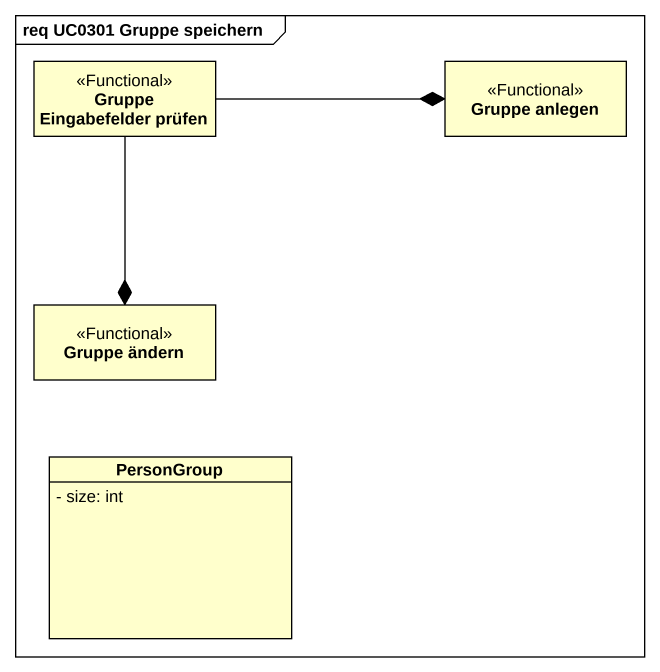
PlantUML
@startuml
mainframe req UC0301 Gruppe speichern
hide circle
hide empty members
skinparam classAttributeIconSize 0
class "Gruppe Eingabefelder prüfen" as Gruppe_Eingabefelder_prüfen <<Functional>>
class "Gruppe anlegen" as Gruppe_anlegen <<Functional>>
class "Gruppe ändern" as Gruppe_ändern <<Functional>>
class PersonGroup {
  - size: int
}
Gruppe_Eingabefelder_prüfen -right-* Gruppe_anlegen
Gruppe_Eingabefelder_prüfen --* Gruppe_ändern
@enduml
